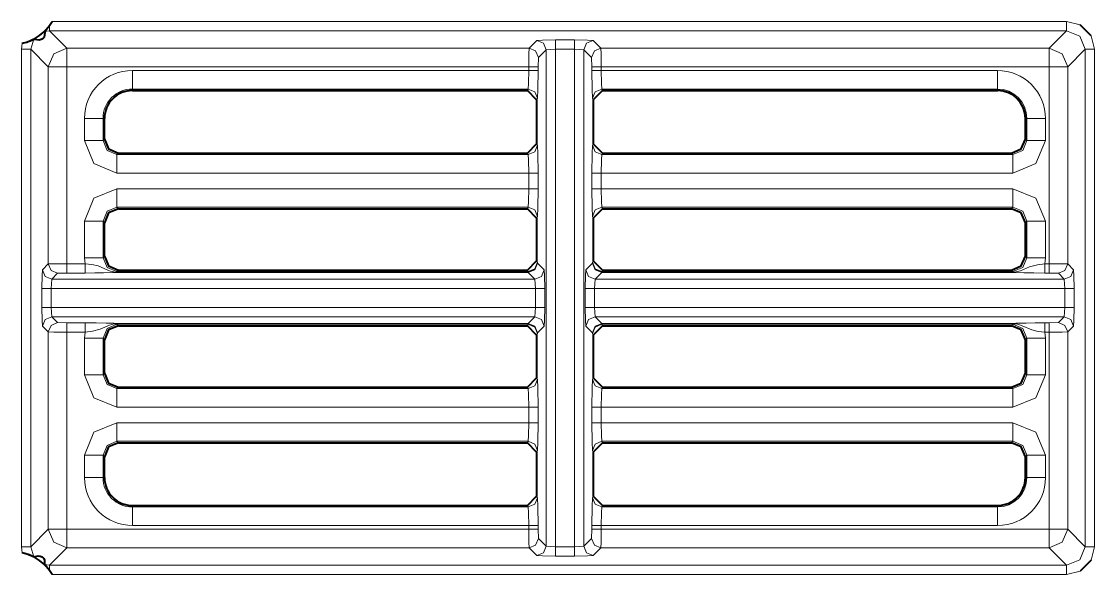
# Model space of a CAD drawing. Header units: millimetres. Extents: x 0 to 2941, y -405 to 1422.
# Drawn here: x 344.6 to 402.3, y 488.2 to 518 of the extents above; entities that cross this region are included whole.
import ezdxf

# ---------------------------------------------------------------- set-up
doc = ezdxf.new("R2010")
doc.units = ezdxf.units.MM
doc.layers.add('FINE', color=9, linetype='Continuous')
doc.layers.add('OUTLINE', color=7, linetype='Continuous')

msp = doc.modelspace()

# ---------------------------------------------------------------- linework, layer by layer
at = {"layer": 'FINE', "lineweight": 9}
for p, q in [((346.224, 517.977), (400.804, 517.977)), ((400.804, 517.977), (401.531, 517.789)), ((346.079, 517.477), (345.824, 517.444)), ((399.86, 516.534), (400.804, 517.477)), ((344.58, 516.478), (344.615, 516.801)), ((345.237, 517.017), (345.079, 516.478)), ((371.884, 516.534), (372.304, 516.954)), ((373.304, 516.979), (374.33, 516.979)), ((375.329, 516.954), (375.749, 516.534)), ((402.116, 517.205), (402.303, 516.478)), ((344.58, 489.703), (344.58, 516.478)), ((345.079, 516.478), (345.079, 489.703)), ((346.023, 515.534), (345.079, 516.478)), ((347.023, 516.534), (371.884, 516.534)), ((372.804, 516.454), (372.384, 516.034)), ((373.304, 516.479), (372.804, 516.454)), ((372.804, 489.727), (372.804, 516.454)), ((373.304, 516.479), (373.304, 489.702)), ((374.829, 516.454), (374.33, 516.479)), ((375.749, 516.534), (399.86, 516.534)), ((401.804, 516.478), (400.86, 515.534)), ((401.804, 489.703), (401.804, 516.478)), ((346.023, 504.921), (346.023, 515.534)), ((347.023, 515.534), (347.023, 504.934)), ((371.871, 515.534), (347.023, 515.534)), ((371.871, 515.338), (371.871, 515.534)), ((372.384, 516.034), (372.371, 515.534)), ((372.371, 515.534), (372.371, 515.338)), ((375.262, 515.534), (375.249, 516.034)), ((375.262, 515.338), (375.262, 515.534)), ((375.762, 515.534), (375.762, 515.338)), ((399.86, 515.534), (375.762, 515.534)), ((399.86, 504.934), (399.86, 515.534)), ((400.86, 515.534), (400.86, 504.921)), ((350.548, 515.338), (371.871, 515.338)), ((375.762, 515.338), (397.085, 515.338)), ((350.548, 514.34), (350.548, 514.259)), ((397.085, 514.34), (375.799, 514.34)), ((375.799, 514.34), (375.84, 514.259)), ((397.085, 514.259), (397.085, 514.34)), ((372.334, 513.84), (372.293, 513.758)), ((375.34, 513.758), (375.299, 513.84)), ((347.969, 511.561), (347.969, 512.758)), ((398.666, 512.758), (398.585, 512.758)), ((398.666, 511.561), (398.666, 512.758)), ((399.665, 512.758), (399.665, 511.561)), ((398.585, 511.642), (398.666, 511.561)), ((349.798, 510.893), (349.716, 510.812)), ((372.293, 511.394), (372.334, 511.311)), ((375.299, 511.311), (375.34, 511.394)), ((375.84, 510.893), (375.799, 510.812)), ((397.917, 510.812), (397.836, 510.893)), ((375.799, 510.812), (397.917, 510.812)), ((371.871, 509.813), (349.716, 509.813)), ((371.871, 508.973), (371.871, 509.813)), ((372.371, 509.813), (372.371, 508.973)), ((375.262, 508.973), (375.262, 509.813)), ((397.917, 509.813), (375.762, 509.813)), ((375.762, 509.813), (375.762, 508.973)), ((349.716, 508.973), (371.871, 508.973)), ((375.762, 508.973), (397.917, 508.973)), ((375.799, 507.975), (375.84, 507.893)), ((397.917, 507.975), (375.799, 507.975)), ((397.836, 507.893), (397.917, 507.975)), ((372.334, 507.476), (372.293, 507.393)), ((375.34, 507.393), (375.299, 507.476)), ((347.969, 505.261), (347.969, 507.226)), ((349.048, 507.145), (348.967, 507.226)), ((348.967, 507.226), (348.967, 505.261)), ((398.666, 507.226), (398.585, 507.145)), ((398.666, 505.261), (398.666, 507.226)), ((399.665, 507.226), (399.665, 505.261)), ((347.999, 504.934), (347.969, 505.261)), ((348.967, 505.261), (349.048, 505.342)), ((372.293, 505.094), (372.334, 505.011)), ((375.299, 505.011), (375.34, 505.094)), ((398.585, 505.342), (398.666, 505.261)), ((399.665, 505.261), (399.634, 504.934)), ((345.708, 504.606), (346.023, 504.921)), ((347.023, 504.934), (347.999, 504.934)), ((349.798, 504.593), (349.716, 504.512)), ((349.716, 504.512), (371.834, 504.512)), ((371.834, 504.512), (371.793, 504.593)), ((371.842, 504.48), (371.834, 504.512)), ((372.334, 505.011), (372.342, 504.963)), ((372.342, 504.963), (372.699, 504.606)), ((375.799, 504.512), (375.791, 504.48)), ((375.84, 504.593), (375.799, 504.512)), ((375.799, 504.512), (397.917, 504.512)), ((397.917, 504.512), (397.836, 504.593)), ((399.634, 504.934), (399.86, 504.934)), ((400.86, 504.921), (401.175, 504.606)), ((346.208, 504.106), (346.182, 503.606)), ((346.523, 504.422), (346.208, 504.106)), ((346.208, 504.106), (372.199, 504.106)), ((347.023, 504.434), (346.523, 504.422)), ((347.999, 504.434), (347.023, 504.434)), ((349.716, 504.48), (371.842, 504.48)), ((375.434, 504.106), (375.408, 503.606)), ((375.791, 504.463), (375.434, 504.106)), ((375.434, 504.106), (400.675, 504.106)), ((375.791, 504.48), (397.917, 504.48)), ((397.917, 504.463), (375.791, 504.463)), ((399.86, 504.434), (399.634, 504.434)), ((400.36, 504.422), (399.86, 504.434)), ((400.675, 504.106), (400.36, 504.422)), ((400.701, 503.606), (400.675, 504.106)), ((345.682, 502.581), (345.682, 503.606)), ((372.225, 503.606), (346.182, 503.606)), ((372.725, 503.606), (372.725, 502.581)), ((374.909, 502.581), (374.909, 503.606)), ((400.701, 503.606), (375.408, 503.606)), ((375.408, 503.606), (375.408, 502.581)), ((400.701, 502.581), (400.701, 503.606)), ((401.201, 503.606), (401.201, 502.581)), ((372.199, 502.081), (372.225, 502.581)), ((375.408, 502.581), (400.701, 502.581)), ((375.408, 502.581), (375.434, 502.081)), ((400.675, 502.081), (400.701, 502.581)), ((346.523, 501.765), (347.023, 501.753)), ((347.023, 501.753), (347.999, 501.753)), ((349.716, 501.724), (371.842, 501.724)), ((371.842, 501.707), (349.716, 501.707)), ((371.834, 501.675), (349.716, 501.675)), ((349.716, 501.675), (349.798, 501.593)), ((371.793, 501.593), (371.834, 501.675)), ((371.834, 501.675), (371.842, 501.707)), ((400.675, 502.081), (375.434, 502.081)), ((375.434, 502.081), (375.791, 501.724)), ((375.791, 501.724), (397.917, 501.724)), ((397.917, 501.707), (375.791, 501.707)), ((375.791, 501.707), (375.799, 501.675)), ((375.799, 501.675), (375.84, 501.593)), ((397.917, 501.675), (375.799, 501.675)), ((397.836, 501.593), (397.917, 501.675)), ((399.634, 501.753), (399.86, 501.753)), ((399.86, 501.753), (400.36, 501.765)), ((400.36, 501.765), (400.675, 502.081)), ((347.023, 501.253), (347.023, 490.647)), ((347.999, 501.253), (347.023, 501.253)), ((347.969, 500.926), (347.999, 501.253)), ((372.334, 501.176), (372.293, 501.093)), ((372.342, 501.224), (372.334, 501.176)), ((372.699, 501.581), (372.342, 501.224)), ((375.291, 501.224), (374.934, 501.581)), ((375.299, 501.176), (375.291, 501.224)), ((375.34, 501.093), (375.299, 501.176)), ((399.86, 501.253), (399.634, 501.253)), ((399.634, 501.253), (399.665, 500.926)), ((399.86, 490.647), (399.86, 501.253)), ((401.175, 501.581), (400.86, 501.266)), ((400.86, 501.266), (400.86, 490.647)), ((347.969, 498.961), (347.969, 500.926)), ((349.048, 500.845), (348.967, 500.926)), ((348.967, 500.926), (348.967, 498.961)), ((398.666, 500.926), (398.585, 500.845)), ((398.666, 498.961), (398.666, 500.926)), ((399.665, 500.926), (399.665, 498.961)), ((348.967, 498.961), (349.048, 499.042)), ((375.299, 498.711), (375.34, 498.794)), ((398.585, 499.042), (398.666, 498.961)), ((349.798, 498.293), (349.716, 498.212)), ((349.716, 498.212), (371.834, 498.212)), ((371.834, 498.212), (371.793, 498.293)), ((375.84, 498.293), (375.799, 498.212)), ((375.799, 498.212), (397.917, 498.212)), ((397.917, 498.212), (397.836, 498.293)), ((371.871, 497.213), (349.716, 497.213)), ((372.371, 497.213), (372.371, 496.373)), ((375.262, 496.373), (375.262, 497.213)), ((397.917, 497.213), (375.762, 497.213)), ((375.762, 497.213), (375.762, 496.373)), ((375.762, 496.373), (397.917, 496.373)), ((371.834, 495.375), (349.716, 495.375)), ((349.716, 495.375), (349.798, 495.293)), ((371.793, 495.293), (371.834, 495.375)), ((397.836, 495.293), (397.917, 495.375)), ((372.334, 494.876), (372.293, 494.793)), ((375.34, 494.793), (375.299, 494.876)), ((347.969, 493.422), (347.969, 494.626)), ((349.048, 494.545), (348.967, 494.626)), ((348.967, 494.626), (348.967, 493.422)), ((398.666, 494.626), (398.585, 494.545)), ((399.665, 494.626), (399.665, 493.422)), ((348.967, 493.422), (349.048, 493.422)), ((372.293, 492.422), (372.334, 492.34)), ((375.299, 492.34), (375.34, 492.422)), ((350.548, 491.922), (350.548, 491.841)), ((375.84, 491.922), (375.799, 491.841)), ((375.799, 491.841), (397.085, 491.841)), ((397.085, 491.841), (397.085, 491.922)), ((371.871, 490.842), (350.548, 490.842)), ((371.871, 490.647), (371.871, 490.842)), ((372.371, 490.842), (372.371, 490.647)), ((375.262, 490.647), (375.262, 490.842)), ((397.085, 490.842), (375.762, 490.842)), ((375.762, 490.842), (375.762, 490.647)), ((345.079, 489.703), (346.023, 490.647)), ((347.023, 490.647), (371.871, 490.647)), ((372.371, 490.647), (372.384, 490.147)), ((372.384, 490.147), (372.804, 489.727)), ((375.249, 490.147), (375.262, 490.647)), ((375.762, 490.647), (399.86, 490.647)), ((400.86, 490.647), (401.804, 489.703)), ((344.615, 489.379), (344.58, 489.703)), ((345.079, 489.703), (345.237, 489.164)), ((347.023, 489.647), (346.079, 488.704)), ((371.884, 489.647), (347.023, 489.647)), ((372.304, 489.227), (371.884, 489.647)), ((372.804, 489.727), (373.304, 489.702)), ((373.304, 489.702), (374.33, 489.702)), ((374.33, 489.702), (374.829, 489.727)), ((375.749, 489.647), (375.329, 489.227)), ((399.86, 489.647), (375.749, 489.647)), ((400.804, 488.704), (399.86, 489.647)), ((374.33, 489.202), (373.304, 489.202)), ((345.824, 488.736), (346.079, 488.704)), ((346.079, 488.704), (400.804, 488.704)), ((401.531, 488.391), (400.804, 488.204)), ((400.804, 488.204), (346.224, 488.204))]:
    msp.add_line(p, q, dxfattribs=at)
for points in [[(400.804, 517.477), (400.804, 517.628), (400.804, 517.977)], [(346.079, 517.477), (346.079, 517.556), (346.079, 517.755)], [(400.804, 517.477), (346.079, 517.477), (347.023, 516.534)], [(401.804, 516.478), (401.511, 517.185), (400.804, 517.477)], [(372.304, 516.954), (372.606, 516.972), (373.304, 516.979)], [(372.804, 516.454), (372.657, 516.807), (372.304, 516.954)], [(373.304, 516.479), (373.304, 516.828), (373.304, 516.979)], [(374.33, 516.479), (374.33, 516.828), (374.33, 516.979)], [(374.33, 516.979), (375.027, 516.972), (375.329, 516.954)], [(374.829, 516.454), (374.976, 516.807), (375.329, 516.954)], [(344.58, 516.478), (344.928, 516.478), (345.079, 516.478)], [(346.023, 515.534), (346.316, 516.241), (347.023, 516.534)], [(347.023, 515.534), (347.023, 516.232), (347.023, 516.534)], [(371.871, 515.534), (371.875, 516.232), (371.884, 516.534)], [(372.384, 516.034), (372.237, 516.387), (371.884, 516.534)], [(374.33, 489.702), (374.33, 516.479), (373.304, 516.479)], [(375.249, 516.034), (374.829, 516.454), (374.829, 489.727), (375.249, 490.147)], [(375.249, 516.034), (375.396, 516.387), (375.749, 516.534)], [(375.749, 516.534), (375.758, 516.232), (375.762, 515.534)], [(399.86, 515.534), (399.86, 516.232), (399.86, 516.534)], [(399.86, 516.534), (400.567, 516.241), (400.86, 515.534)], [(401.804, 516.478), (401.954, 516.478), (402.303, 516.478)], [(402.303, 516.478), (402.303, 489.703), (402.116, 488.976)], [(346.023, 515.534), (346.325, 515.534), (347.023, 515.534)], [(372.371, 515.534), (372.22, 515.534), (371.871, 515.534)], [(375.262, 515.534), (375.413, 515.534), (375.762, 515.534)], [(399.86, 515.534), (400.558, 515.534), (400.86, 515.534)], [(350.548, 514.34), (350.548, 514.65), (350.548, 515.338)], [(371.834, 514.34), (371.86, 514.65), (371.871, 515.338)], [(371.871, 515.338), (372.22, 515.338), (372.371, 515.338)], [(372.371, 515.338), (372.36, 514.306), (372.334, 513.84)], [(375.262, 515.338), (375.413, 515.338), (375.762, 515.338)], [(375.299, 513.84), (375.273, 514.306), (375.262, 515.338)], [(375.762, 515.338), (375.773, 514.65), (375.799, 514.34)], [(397.085, 515.338), (397.085, 514.65), (397.085, 514.34)], [(371.793, 514.259), (371.834, 514.34), (350.548, 514.34)], [(371.834, 514.34), (372.187, 514.193), (372.334, 513.84)], [(375.299, 513.84), (375.446, 514.193), (375.799, 514.34)], [(348.967, 512.758), (348.657, 512.758), (347.969, 512.758)], [(349.048, 512.758), (348.967, 512.758), (348.967, 511.561), (349.048, 511.642)], [(399.665, 512.758), (398.976, 512.758), (398.666, 512.758)], [(348.967, 511.561), (348.657, 511.561), (347.969, 511.561)], [(349.716, 509.813), (348.48, 510.325), (347.969, 511.561)], [(348.967, 511.561), (349.185, 511.03), (349.716, 510.812)], [(397.917, 510.812), (398.448, 511.03), (398.666, 511.561)], [(399.665, 511.561), (399.153, 510.325), (397.917, 509.813)], [(399.665, 511.561), (398.976, 511.561), (398.666, 511.561)], [(349.716, 510.812), (371.834, 510.812), (371.793, 510.893)], [(372.334, 511.311), (372.187, 510.959), (371.834, 510.812)], [(372.334, 511.311), (372.36, 510.846), (372.371, 509.813)], [(375.262, 509.813), (375.273, 510.846), (375.299, 511.311)], [(375.799, 510.812), (375.446, 510.959), (375.299, 511.311)], [(349.716, 510.812), (349.716, 510.502), (349.716, 509.813)], [(371.871, 509.813), (371.86, 510.502), (371.834, 510.812)], [(375.799, 510.812), (375.773, 510.502), (375.762, 509.813)], [(397.917, 509.813), (397.917, 510.502), (397.917, 510.812)], [(372.371, 509.813), (372.22, 509.813), (371.871, 509.813)], [(375.762, 509.813), (375.413, 509.813), (375.262, 509.813)], [(347.969, 507.226), (348.48, 508.462), (349.716, 508.973)], [(349.716, 507.975), (349.716, 508.285), (349.716, 508.973)], [(371.834, 507.975), (371.86, 508.285), (371.871, 508.973)], [(372.371, 508.973), (372.22, 508.973), (371.871, 508.973)], [(372.371, 508.973), (372.36, 507.941), (372.334, 507.476)], [(375.762, 508.973), (375.413, 508.973), (375.262, 508.973)], [(375.299, 507.476), (375.273, 507.941), (375.262, 508.973)], [(375.762, 508.973), (375.773, 508.285), (375.799, 507.975)], [(397.917, 507.975), (397.917, 508.285), (397.917, 508.973)], [(397.917, 508.973), (399.153, 508.462), (399.665, 507.226)], [(349.716, 507.975), (349.185, 507.757), (348.967, 507.226)], [(371.793, 507.893), (371.834, 507.975), (349.716, 507.975), (349.798, 507.893)], [(372.334, 507.476), (372.187, 507.828), (371.834, 507.975)], [(375.799, 507.975), (375.446, 507.828), (375.299, 507.476)], [(398.666, 507.226), (398.448, 507.757), (397.917, 507.975)], [(348.967, 507.226), (348.657, 507.226), (347.969, 507.226)], [(399.665, 507.226), (398.976, 507.226), (398.666, 507.226)], [(348.967, 505.261), (348.657, 505.261), (347.969, 505.261)], [(348.967, 505.261), (349.185, 504.73), (349.716, 504.512)], [(397.917, 504.512), (398.448, 504.73), (398.666, 505.261)], [(399.665, 505.261), (398.976, 505.261), (398.666, 505.261)], [(345.682, 503.606), (345.69, 504.304), (345.708, 504.606)], [(346.208, 504.106), (345.854, 504.253), (345.708, 504.606)], [(346.023, 504.921), (346.325, 504.93), (347.023, 504.934)], [(346.523, 504.422), (346.17, 504.568), (346.023, 504.921)], [(347.023, 504.434), (347.023, 504.585), (347.023, 504.934)], [(347.999, 504.434), (347.999, 504.585), (347.999, 504.934)], [(347.999, 504.934), (348.363, 504.891), (348.706, 504.813), (349.224, 504.588), (349.361, 504.537), (349.468, 504.508), (349.613, 504.485), (349.683, 504.48), (349.716, 504.48)], [(349.716, 504.48), (349.716, 504.501), (349.716, 504.512)], [(372.334, 505.011), (372.187, 504.659), (371.834, 504.512)], [(372.342, 504.963), (372.194, 504.623), (371.842, 504.48)], [(372.342, 504.963), (372.195, 504.61), (371.842, 504.463)], [(372.699, 504.606), (372.553, 504.253), (372.199, 504.106)], [(372.699, 504.606), (372.717, 504.304), (372.725, 503.606)], [(374.909, 503.606), (374.916, 504.304), (374.934, 504.606)], [(374.934, 504.606), (375.291, 504.963), (375.299, 505.011)], [(375.434, 504.106), (375.081, 504.253), (374.934, 504.606)], [(375.791, 504.48), (375.439, 504.623), (375.291, 504.963)], [(375.791, 504.463), (375.438, 504.61), (375.291, 504.963)], [(375.799, 504.512), (375.446, 504.659), (375.299, 505.011)], [(397.917, 504.48), (397.988, 504.482), (398.074, 504.491), (398.314, 504.551), (398.813, 504.773), (399.227, 504.884), (399.634, 504.934)], [(397.917, 504.48), (397.917, 504.501), (397.917, 504.512)], [(399.634, 504.934), (399.634, 504.585), (399.634, 504.434)], [(399.86, 504.934), (399.86, 504.585), (399.86, 504.434)], [(399.86, 504.934), (400.558, 504.93), (400.86, 504.921)], [(400.86, 504.921), (400.713, 504.568), (400.36, 504.422)], [(401.175, 504.606), (401.029, 504.253), (400.675, 504.106)], [(401.175, 504.606), (401.193, 504.304), (401.201, 503.606)], [(346.182, 502.581), (372.225, 502.581), (372.225, 503.606), (372.199, 504.106)], [(349.716, 504.463), (349.704, 504.463), (349.676, 504.463), (349.617, 504.462), (349.568, 504.46), (349.494, 504.458), (349, 504.443), (348.529, 504.437), (347.999, 504.434)], [(349.716, 504.463), (349.716, 504.468), (349.716, 504.48)], [(372.199, 504.106), (371.842, 504.463), (349.716, 504.463)], [(371.842, 504.463), (371.842, 504.468), (371.842, 504.48)], [(375.791, 504.48), (375.791, 504.468), (375.791, 504.463)], [(397.917, 504.48), (397.917, 504.468), (397.917, 504.463)], [(399.634, 504.434), (399.042, 504.437), (398.494, 504.447), (398.086, 504.459), (397.978, 504.463), (397.944, 504.463), (397.917, 504.463)], [(346.182, 503.606), (345.833, 503.606), (345.682, 503.606)], [(346.182, 503.606), (346.182, 502.581), (346.208, 502.081)], [(372.725, 503.606), (372.574, 503.606), (372.225, 503.606)], [(375.408, 503.606), (375.06, 503.606), (374.909, 503.606)], [(401.201, 503.606), (401.05, 503.606), (400.701, 503.606)], [(346.182, 502.581), (345.833, 502.581), (345.682, 502.581)], [(345.708, 501.581), (345.69, 501.883), (345.682, 502.581)], [(372.725, 502.581), (372.574, 502.581), (372.225, 502.581)], [(372.725, 502.581), (372.717, 501.883), (372.699, 501.581)], [(375.408, 502.581), (375.06, 502.581), (374.909, 502.581)], [(374.934, 501.581), (374.916, 501.883), (374.909, 502.581)], [(401.201, 502.581), (401.05, 502.581), (400.701, 502.581)], [(401.201, 502.581), (401.193, 501.883), (401.175, 501.581)], [(346.208, 502.081), (345.854, 501.934), (345.708, 501.581)], [(346.523, 501.765), (346.17, 501.619), (346.023, 501.266)], [(371.842, 501.724), (372.199, 502.081), (346.208, 502.081), (346.523, 501.765)], [(347.023, 501.753), (347.023, 501.602), (347.023, 501.253)], [(347.999, 501.753), (347.999, 501.602), (347.999, 501.253)], [(347.999, 501.753), (348.591, 501.75), (349.139, 501.74), (349.547, 501.728), (349.655, 501.724), (349.689, 501.724), (349.716, 501.724)], [(349.716, 501.707), (349.646, 501.705), (349.559, 501.696), (349.32, 501.636), (348.82, 501.414), (348.406, 501.303), (347.999, 501.253)], [(349.716, 501.675), (349.185, 501.457), (348.967, 500.926)], [(349.716, 501.724), (349.716, 501.719), (349.716, 501.707)], [(349.716, 501.675), (349.716, 501.686), (349.716, 501.707)], [(372.334, 501.176), (372.187, 501.528), (371.834, 501.675)], [(372.342, 501.224), (372.195, 501.577), (371.842, 501.724)], [(371.842, 501.707), (371.842, 501.719), (371.842, 501.724)], [(372.342, 501.224), (372.194, 501.564), (371.842, 501.707)], [(372.699, 501.581), (372.553, 501.934), (372.199, 502.081)], [(375.434, 502.081), (375.081, 501.934), (374.934, 501.581)], [(375.791, 501.724), (375.438, 501.577), (375.291, 501.224)], [(375.791, 501.707), (375.439, 501.564), (375.291, 501.224)], [(375.799, 501.675), (375.446, 501.528), (375.299, 501.176)], [(375.791, 501.724), (375.791, 501.719), (375.791, 501.707)], [(397.917, 501.724), (397.93, 501.724), (397.957, 501.724), (398.016, 501.725), (398.065, 501.727), (398.14, 501.729), (398.633, 501.744), (399.104, 501.75), (399.634, 501.753)], [(397.917, 501.707), (397.917, 501.719), (397.917, 501.724)], [(399.634, 501.253), (399.27, 501.296), (398.927, 501.374), (398.409, 501.599), (398.272, 501.649), (398.166, 501.679), (398.02, 501.702), (397.95, 501.706), (397.917, 501.707)], [(397.917, 501.675), (397.917, 501.686), (397.917, 501.707)], [(398.666, 500.926), (398.448, 501.457), (397.917, 501.675)], [(399.634, 501.253), (399.634, 501.602), (399.634, 501.753)], [(399.86, 501.253), (399.86, 501.602), (399.86, 501.753)], [(400.86, 501.266), (400.713, 501.619), (400.36, 501.765)], [(401.175, 501.581), (401.029, 501.934), (400.675, 502.081)], [(346.023, 490.647), (346.023, 501.266), (345.708, 501.581)], [(347.023, 501.253), (346.325, 501.257), (346.023, 501.266)], [(400.86, 501.266), (400.558, 501.257), (399.86, 501.253)], [(348.967, 500.926), (348.657, 500.926), (347.969, 500.926)], [(399.665, 500.926), (398.976, 500.926), (398.666, 500.926)], [(348.967, 498.961), (348.657, 498.961), (347.969, 498.961)], [(349.716, 497.213), (348.48, 497.725), (347.969, 498.961)], [(348.967, 498.961), (349.185, 498.43), (349.716, 498.212)], [(372.293, 498.794), (372.334, 498.711), (372.36, 498.246), (372.371, 497.213)], [(397.917, 498.212), (398.448, 498.43), (398.666, 498.961)], [(399.665, 498.961), (399.153, 497.725), (397.917, 497.213)], [(399.665, 498.961), (398.976, 498.961), (398.666, 498.961)], [(349.716, 497.213), (349.716, 497.902), (349.716, 498.212)], [(371.834, 498.212), (372.187, 498.359), (372.334, 498.711)], [(371.871, 497.213), (371.86, 497.902), (371.834, 498.212)], [(375.262, 497.213), (375.273, 498.246), (375.299, 498.711)], [(375.299, 498.711), (375.446, 498.359), (375.799, 498.212)], [(375.799, 498.212), (375.773, 497.902), (375.762, 497.213)], [(397.917, 497.213), (397.917, 497.902), (397.917, 498.212)], [(349.716, 496.373), (371.871, 496.373), (371.871, 497.213)], [(371.871, 497.213), (372.22, 497.213), (372.371, 497.213)], [(375.262, 497.213), (375.413, 497.213), (375.762, 497.213)], [(347.969, 494.626), (348.48, 495.862), (349.716, 496.373)], [(349.716, 495.375), (349.716, 495.685), (349.716, 496.373)], [(371.834, 495.375), (371.86, 495.685), (371.871, 496.373)], [(371.871, 496.373), (372.22, 496.373), (372.371, 496.373)], [(372.371, 496.373), (372.36, 495.341), (372.334, 494.876)], [(375.262, 496.373), (375.413, 496.373), (375.762, 496.373)], [(375.299, 494.876), (375.273, 495.341), (375.262, 496.373)], [(375.762, 496.373), (375.773, 495.685), (375.799, 495.375)], [(397.917, 495.375), (397.917, 495.685), (397.917, 496.373)], [(397.917, 496.373), (399.153, 495.862), (399.665, 494.626)], [(349.716, 495.375), (349.185, 495.157), (348.967, 494.626)], [(371.834, 495.375), (372.187, 495.228), (372.334, 494.876)], [(375.299, 494.876), (375.446, 495.228), (375.799, 495.375)], [(397.917, 495.375), (375.799, 495.375), (375.84, 495.293)], [(398.666, 494.626), (398.448, 495.157), (397.917, 495.375)], [(347.969, 494.626), (348.657, 494.626), (348.967, 494.626)], [(398.585, 493.422), (398.666, 493.422), (398.666, 494.626)], [(398.666, 494.626), (398.976, 494.626), (399.665, 494.626)], [(347.969, 493.422), (348.657, 493.422), (348.967, 493.422)], [(398.666, 493.422), (398.976, 493.422), (399.665, 493.422)], [(350.548, 491.841), (371.834, 491.841), (371.793, 491.922)], [(350.548, 490.842), (350.548, 491.531), (350.548, 491.841)], [(372.334, 492.34), (372.187, 491.988), (371.834, 491.841)], [(371.871, 490.842), (371.86, 491.531), (371.834, 491.841)], [(372.334, 492.34), (372.36, 491.875), (372.371, 490.842)], [(375.262, 490.842), (375.273, 491.875), (375.299, 492.34)], [(375.799, 491.841), (375.446, 491.988), (375.299, 492.34)], [(375.799, 491.841), (375.773, 491.531), (375.762, 490.842)], [(397.085, 490.842), (397.085, 491.531), (397.085, 491.841)], [(372.371, 490.842), (372.22, 490.842), (371.871, 490.842)], [(375.762, 490.842), (375.413, 490.842), (375.262, 490.842)], [(346.023, 490.647), (346.325, 490.647), (347.023, 490.647)], [(347.023, 489.647), (346.316, 489.94), (346.023, 490.647)], [(347.023, 489.647), (347.023, 489.949), (347.023, 490.647)], [(372.371, 490.647), (372.22, 490.647), (371.871, 490.647)], [(371.884, 489.647), (371.875, 489.949), (371.871, 490.647)], [(372.384, 490.147), (372.237, 489.794), (371.884, 489.647)], [(375.249, 490.147), (375.396, 489.794), (375.749, 489.647)], [(375.262, 490.647), (375.413, 490.647), (375.762, 490.647)], [(375.762, 490.647), (375.758, 489.949), (375.749, 489.647)], [(399.86, 489.647), (399.86, 489.949), (399.86, 490.647), (400.558, 490.647), (400.86, 490.647)], [(400.86, 490.647), (400.567, 489.94), (399.86, 489.647)], [(344.58, 489.703), (344.928, 489.703), (345.079, 489.703)], [(372.804, 489.727), (372.657, 489.374), (372.304, 489.227)], [(373.304, 489.702), (373.304, 489.353), (373.304, 489.202)], [(374.33, 489.702), (374.33, 489.353), (374.33, 489.202)], [(374.829, 489.727), (374.976, 489.374), (375.329, 489.227)], [(400.804, 488.704), (401.511, 488.996), (401.804, 489.703)], [(401.804, 489.703), (401.954, 489.703), (402.303, 489.703)], [(373.304, 489.202), (372.606, 489.209), (372.304, 489.227)], [(375.329, 489.227), (375.027, 489.209), (374.33, 489.202)], [(346.079, 488.426), (346.079, 488.625), (346.079, 488.704)], [(400.804, 488.204), (400.804, 488.552), (400.804, 488.704)]]:
    msp.add_lwpolyline(points, dxfattribs=at)
for points in [[(350.548, 515.338, 0.414209), (347.969, 512.758)], [(399.665, 512.758, 0.414218), (397.085, 515.338)], [(350.548, 514.34, 0.414253), (348.967, 512.758)], [(398.666, 512.758, 0.414174), (397.085, 514.34)], [(347.969, 493.422, 0.414218), (350.548, 490.842)], [(348.967, 493.422, 0.414237), (350.548, 491.841)], [(397.085, 491.841, 0.41419), (398.666, 493.422)], [(397.085, 490.842, 0.414209), (399.665, 493.422)]]:
    msp.add_lwpolyline(points, format="xyb", dxfattribs=at)
at = {"layer": 'OUTLINE', "lineweight": 40}
for p, q in [((346.079, 517.755), (346.224, 517.977)), ((402.116, 517.205), (401.531, 517.789)), ((350.548, 514.259), (371.793, 514.259)), ((372.293, 513.758), (371.793, 514.259)), ((372.293, 513.758), (372.293, 511.394)), ((375.84, 514.259), (375.34, 513.758)), ((375.34, 513.758), (375.34, 511.394)), ((375.84, 514.259), (397.085, 514.259)), ((349.048, 511.642), (349.048, 512.758)), ((398.585, 511.642), (398.585, 512.758)), ((349.798, 510.893), (371.793, 510.893)), ((371.793, 510.893), (372.293, 511.394)), ((375.34, 511.394), (375.84, 510.893)), ((375.84, 510.893), (397.836, 510.893)), ((349.798, 507.893), (371.793, 507.893)), ((372.293, 507.393), (371.793, 507.893)), ((372.293, 507.393), (372.293, 505.094)), ((375.84, 507.893), (375.34, 507.393)), ((375.34, 507.393), (375.34, 505.094)), ((375.84, 507.893), (397.836, 507.893)), ((349.048, 505.342), (349.048, 507.145)), ((398.585, 505.342), (398.585, 507.145)), ((371.793, 504.593), (372.293, 505.094)), ((349.798, 504.593), (371.793, 504.593)), ((349.798, 501.593), (371.793, 501.593)), ((372.293, 501.093), (371.793, 501.593)), ((372.293, 501.093), (372.293, 498.794)), ((375.84, 501.593), (375.34, 501.093)), ((375.34, 501.093), (375.34, 498.794)), ((375.84, 501.593), (397.836, 501.593)), ((349.048, 499.042), (349.048, 500.845)), ((398.585, 499.042), (398.585, 500.845)), ((371.793, 498.293), (372.293, 498.794)), ((375.34, 498.794), (375.84, 498.293)), ((349.798, 498.293), (371.793, 498.293)), ((375.84, 498.293), (397.836, 498.293)), ((349.798, 495.293), (371.793, 495.293)), ((372.293, 494.793), (371.793, 495.293)), ((375.84, 495.293), (375.34, 494.793)), ((375.84, 495.293), (397.836, 495.293)), ((372.293, 494.793), (372.293, 492.422)), ((375.34, 494.793), (375.34, 492.422)), ((349.048, 493.422), (349.048, 494.545)), ((398.585, 493.422), (398.585, 494.545)), ((375.34, 492.422), (375.84, 491.922)), ((375.84, 491.922), (397.085, 491.922)), ((402.116, 488.976), (401.531, 488.391)), ((346.224, 488.204), (346.079, 488.426))]:
    msp.add_line(p, q, dxfattribs=at)
for points in [[(344.615, 516.801, 0.207911), (346.224, 517.977)], [(350.548, 514.258, 0.414214), (349.048, 512.758)], [(398.585, 512.758, 0.414188), (397.085, 514.258)], [(349.048, 493.422, 0.414214), (350.548, 491.922)], [(397.085, 491.922, 0.414239), (398.585, 493.422)], [(346.224, 488.204, 0.207881), (344.615, 489.379)]]:
    msp.add_lwpolyline(points, format="xyb", dxfattribs=at)
for points in [[(345.824, 517.444), (345.832, 517.379), (345.826, 517.233), (345.797, 517.139), (345.742, 517.062), (345.729, 517.05), (345.722, 517.045), (345.72, 517.043), (345.717, 517.041), (345.715, 517.039), (345.712, 517.037), (345.709, 517.035), (345.701, 517.029), (345.681, 517.018), (345.639, 516.999), (345.54, 516.978), (345.286, 517.004), (345.237, 517.017)], [(345.824, 517.444), (345.836, 517.46), (345.882, 517.511), (345.996, 517.645), (346.079, 517.755)], [(344.615, 516.801), (344.856, 516.867), (345.04, 516.933), (345.171, 516.989), (345.221, 517.011), (345.237, 517.017)], [(349.048, 511.642), (349.268, 511.113), (349.798, 510.893)], [(397.836, 510.893), (398.365, 511.113), (398.585, 511.642)], [(349.798, 507.893), (349.268, 507.674), (349.048, 507.145)], [(398.585, 507.145), (398.365, 507.674), (397.836, 507.893)], [(349.048, 505.342), (349.268, 504.813), (349.798, 504.593)], [(375.34, 505.094), (375.84, 504.593), (397.836, 504.593)], [(397.836, 504.593), (398.365, 504.813), (398.585, 505.342)], [(349.798, 501.593), (349.268, 501.374), (349.048, 500.845)], [(398.585, 500.845), (398.365, 501.374), (397.836, 501.593)], [(349.048, 499.042), (349.268, 498.513), (349.798, 498.293)], [(397.836, 498.293), (398.365, 498.513), (398.585, 499.042)], [(349.798, 495.293), (349.268, 495.074), (349.048, 494.545)], [(398.585, 494.545), (398.365, 495.074), (397.836, 495.293)], [(350.548, 491.922), (371.793, 491.922), (372.293, 492.422)], [(345.237, 489.164), (345.218, 489.171), (345.153, 489.2), (344.987, 489.268), (344.769, 489.34), (344.615, 489.379)], [(345.237, 489.164), (345.311, 489.183), (345.481, 489.205), (345.592, 489.195), (345.687, 489.16), (345.702, 489.15), (345.709, 489.146), (345.712, 489.144), (345.714, 489.142), (345.717, 489.141), (345.719, 489.139), (345.721, 489.137), (345.725, 489.134), (345.734, 489.126), (345.752, 489.108), (345.782, 489.069), (345.821, 488.972), (345.824, 488.737)], [(346.079, 488.426), (345.945, 488.597), (345.866, 488.688), (345.832, 488.725), (345.824, 488.736)]]:
    msp.add_lwpolyline(points, dxfattribs=at)

doc.saveas('drawing.dxf')
